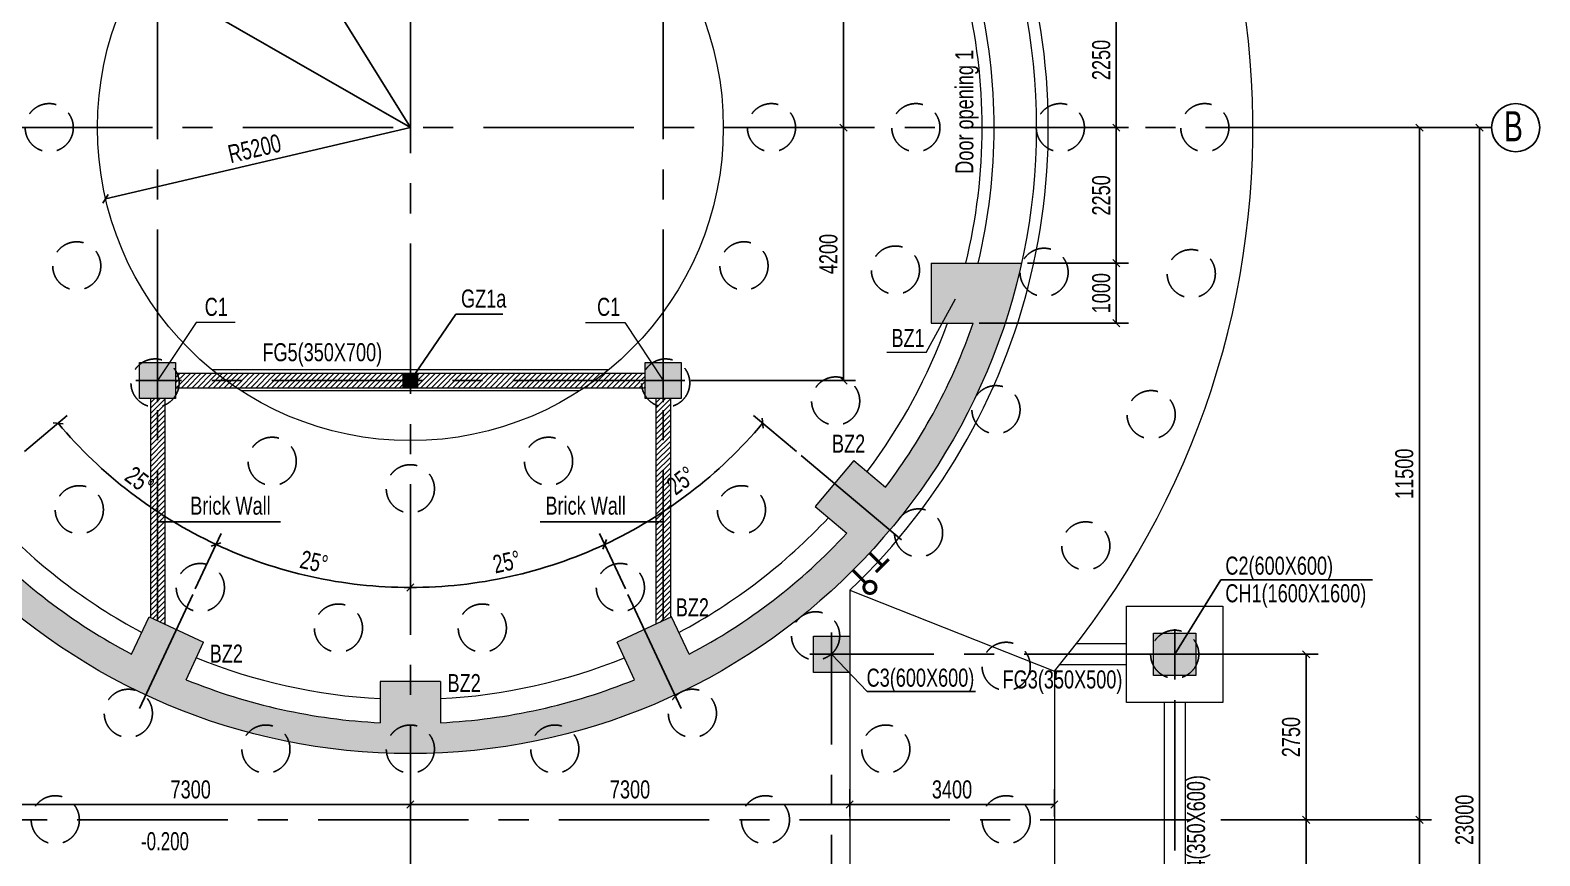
# Model space of a CAD drawing. Extents: x -84745 to 85, y -317996 to 13282.
# Drawn here: x -67554 to -42471, y -14379 to -662 of the extents above; entities that cross this region are included whole.
import ezdxf
from ezdxf.enums import TextEntityAlignment as Align

# ---------------------------------------------------------------- set-up
doc = ezdxf.new("R2010")
doc.units = 0
doc.header["$LTSCALE"] = 2000
doc.header["$MEASUREMENT"] = 0
doc.linetypes.add('CENTER', pattern=[2, 1.25, -0.25, 0.25, -0.25])
doc.linetypes.add('HIDDEN', pattern=[0.375, 0.25, -0.125])
doc.layers.get('0').update_dxf_attribs({"linetype": 'CONTINUOUS'})
doc.layers.get('DEFPOINTS').update_dxf_attribs({"linetype": 'CONTINUOUS'})
for name, color, linetype in [('S_01', 3, 'CONTINUOUS'), ('S_02_AXIS', 151, 'CENTER'), ('S_03_HIDD', 4, 'HIDDEN'), ('S_04', 2, 'CONTINUOUS'), ('S_05_DIMS', 7, 'CONTINUOUS'), ('S_06', 1, 'CONTINUOUS'), ('S_07_LSHOW', 6, 'CONTINUOUS'), ('S_08_HATCH', 9, 'CONTINUOUS')]:
    doc.layers.add(name, color=color, linetype=linetype)
doc.layers.add('S_01_OUTL', color=3, linetype='CONTINUOUS', lineweight=0)
doc.layers.add('S_04_TEXT', color=2, linetype='CONTINUOUS', lineweight=0)
doc.styles.add('FS', font='kstxt.shx', dxfattribs={"width": 0.75, "bigfont": 'kshz.shx'})
doc.styles.add('KS', font='kstxt.shx', dxfattribs={"width": 0.75, "bigfont": 'kshz.shx'})
doc.dimstyles.new('KSDIM1', dxfattribs={"dimtxt": 300, "dimasz": 120, "dimexe": 200, "dimexo": 100, "dimgap": 100, "dimtad": 1, "dimdec": 0, "dimzin": 14, "dimdsep": 46, "dimtxsty": 'KS', "dimblk1": 'OBLIQUE', "dimblk2": 'OBLIQUE', "dimsah": 1, "dimcen": -900, "dimclrd": 7, "dimclre": 7, "dimclrt": 2, "dimazin": 3, "dimtfac": 1, "dimtdec": 0, "dimtix": 1, "dimtmove": 2, "dimatfit": 2, "dimfxl": 1, "dimtolj": 1, "dimtzin": 14, "dimlwd": -3, "dimarcsym": 0})
pattern_1 = [(45, (2373.254, 0), (-44.194174, 44.194174), [])]

# ---------------------------------------------------------------- blocks, each defined once
blk = doc.blocks.new('_OBLIQUE')
at = {"color": 1}
blk.add_line((-0.5, -0.5), (0.5, 0.5), dxfattribs=at)
blk = doc.blocks.new('*D77')
at = {"layer": 'DEFPOINTS', "color": 0, "transparency": 16777216}
for p in [(-46592, -2281), (-43471, -2281), (-46592, -25281)]:
    blk.add_point(p, dxfattribs=at)
at = {"layer": 'S_05_DIMS', "color": 7, "lineweight": -2, "transparency": 16777216}
for p, q in [((-46492, -2281), (-43271, -2281)), ((-46492, -25281), (-43271, -25281))]:
    blk.add_line(p, q, dxfattribs=at)
at = {"layer": 'S_05_DIMS', "color": 7, "lineweight": -3, "transparency": 16777216}
blk.add_line((-43471, -25281), (-43471, -2281), dxfattribs=at)
at = {"layer": 'S_05_DIMS', "color": 7, "linetype": 'ByBlock', "lineweight": -3, "transparency": 16777216, "xscale": 120, "yscale": 120, "zscale": 120}
for p, rotation in [((-43471, -2281), 90), ((-43471, -25281), 270)]:
    blk.add_blockref('_OBLIQUE', p, dxfattribs=dict(at, rotation=rotation))
at = {"layer": 'S_05_DIMS', "color": 2, "transparency": 16777216, "insert": (-43721, -13781), "char_height": 300, "attachment_point": 5, "rotation": 90, "style": 'KS'}
blk.add_mtext('\\A1;23000', dxfattribs=at)
blk = doc.blocks.new('*D81')
at = {"layer": 'DEFPOINTS', "color": 0, "transparency": 16777216}
for p in [(-47368, -13781), (-46352, -13781), (-48537, -16531)]:
    blk.add_point(p, dxfattribs=at)
at = {"layer": 'S_05_DIMS', "color": 7, "lineweight": -2, "transparency": 16777216}
for p, q in [((-47268, -13781), (-46152, -13781)), ((-48437, -16531), (-46152, -16531))]:
    blk.add_line(p, q, dxfattribs=at)
at = {"layer": 'S_05_DIMS', "color": 7, "lineweight": -3, "transparency": 16777216}
blk.add_line((-46352, -16531), (-46352, -13781), dxfattribs=at)
at = {"layer": 'S_05_DIMS', "color": 7, "linetype": 'ByBlock', "lineweight": -3, "transparency": 16777216, "xscale": 120, "yscale": 120, "zscale": 120}
for p, rotation in [((-46352, -13781), 90), ((-46352, -16531), 270)]:
    blk.add_blockref('_OBLIQUE', p, dxfattribs=dict(at, rotation=rotation))
at = {"layer": 'S_05_DIMS', "color": 2, "transparency": 16777216, "insert": (-46602, -15156), "char_height": 300, "attachment_point": 5, "rotation": 90, "style": 'KS'}
blk.add_mtext('\\A1;2750', dxfattribs=at)
blk = doc.blocks.new('*D82')
at = {"layer": 'DEFPOINTS', "color": 0, "transparency": 16777216}
for p in [(-48537, -11031), (-46352, -11031), (-47368, -13781)]:
    blk.add_point(p, dxfattribs=at)
at = {"layer": 'S_05_DIMS', "color": 7, "lineweight": -2, "transparency": 16777216}
for p, q in [((-48437, -11031), (-46152, -11031)), ((-47268, -13781), (-46152, -13781))]:
    blk.add_line(p, q, dxfattribs=at)
at = {"layer": 'S_05_DIMS', "color": 7, "lineweight": -3, "transparency": 16777216}
blk.add_line((-46352, -13781), (-46352, -11031), dxfattribs=at)
at = {"layer": 'S_05_DIMS', "color": 7, "linetype": 'ByBlock', "lineweight": -3, "transparency": 16777216, "xscale": 120, "yscale": 120, "zscale": 120}
for p, rotation in [((-46352, -11031), 90), ((-46352, -13781), 270)]:
    blk.add_blockref('_OBLIQUE', p, dxfattribs=dict(at, rotation=rotation))
at = {"layer": 'S_05_DIMS', "color": 2, "transparency": 16777216, "insert": (-46602, -12406), "char_height": 300, "attachment_point": 5, "rotation": 90, "style": 'KS'}
blk.add_mtext('\\A1;2750', dxfattribs=at)
blk = doc.blocks.new('*D84')
at = {"layer": 'DEFPOINTS', "color": 0, "transparency": 16777216}
for p in [(-44778, -13781), (-44471, -13781), (-44778, -25281)]:
    blk.add_point(p, dxfattribs=at)
at = {"layer": 'S_05_DIMS', "color": 7, "lineweight": -2, "transparency": 16777216}
for p, q in [((-44678, -13781), (-44271, -13781)), ((-44678, -25281), (-44271, -25281))]:
    blk.add_line(p, q, dxfattribs=at)
at = {"layer": 'S_05_DIMS', "color": 7, "lineweight": -3, "transparency": 16777216}
blk.add_line((-44471, -25281), (-44471, -13781), dxfattribs=at)
at = {"layer": 'S_05_DIMS', "color": 7, "linetype": 'ByBlock', "lineweight": -3, "transparency": 16777216, "xscale": 120, "yscale": 120, "zscale": 120}
for p, rotation in [((-44471, -13781), 90), ((-44471, -25281), 270)]:
    blk.add_blockref('_OBLIQUE', p, dxfattribs=dict(at, rotation=rotation))
at = {"layer": 'S_05_DIMS', "color": 2, "transparency": 16777216, "insert": (-44721, -19531), "char_height": 300, "attachment_point": 5, "rotation": 90, "style": 'KS'}
blk.add_mtext('\\A1;11500', dxfattribs=at)
blk = doc.blocks.new('*D85')
at = {"layer": 'DEFPOINTS', "color": 0, "transparency": 16777216}
for p in [(-44778, -2281), (-44471, -2281), (-44778, -13781)]:
    blk.add_point(p, dxfattribs=at)
at = {"layer": 'S_05_DIMS', "color": 7, "lineweight": -2, "transparency": 16777216}
for p, q in [((-44678, -2281), (-44271, -2281)), ((-44678, -13781), (-44271, -13781))]:
    blk.add_line(p, q, dxfattribs=at)
at = {"layer": 'S_05_DIMS', "color": 7, "lineweight": -3, "transparency": 16777216}
blk.add_line((-44471, -13781), (-44471, -2281), dxfattribs=at)
at = {"layer": 'S_05_DIMS', "color": 7, "linetype": 'ByBlock', "lineweight": -3, "transparency": 16777216, "xscale": 120, "yscale": 120, "zscale": 120}
for p, rotation in [((-44471, -2281), 90), ((-44471, -13781), 270)]:
    blk.add_blockref('_OBLIQUE', p, dxfattribs=dict(at, rotation=rotation))
at = {"layer": 'S_05_DIMS', "color": 2, "transparency": 16777216, "insert": (-44721, -8031), "char_height": 300, "attachment_point": 5, "rotation": 90, "style": 'KS'}
blk.add_mtext('\\A1;11500', dxfattribs=at)
blk = doc.blocks.new('jxZ_W600XH600')
at = {"layer": 'S_07_LSHOW'}
blk.add_hatch(color=256, dxfattribs=at).paths.add_polyline_path([(-294, 294), (294, 294), (294, -294), (-294, -294)])
at = {"layer": 'S_01_OUTL'}
blk.add_lwpolyline([(-300, 300), (300, 300), (300, -300), (-300, -300), (-300, 300)], dxfattribs=at)
at = {"layer": 'S_02_AXIS'}
for p, q in [((0, 360), (0, -360)), ((360, 0), (-360, 0))]:
    blk.add_line(p, q, dxfattribs=at)
blk = doc.blocks.new('*D88')
at = {"layer": 'DEFPOINTS', "color": 0, "transparency": 16777216}
for p in [(-54497, -2281), (-54040, -2281), (-56677, -6481)]:
    blk.add_point(p, dxfattribs=at)
at = {"layer": 'S_05_DIMS', "color": 7, "lineweight": -2, "transparency": 16777216}
for p, q in [((-54397, -2281), (-53840, -2281)), ((-56577, -6481), (-53840, -6481))]:
    blk.add_line(p, q, dxfattribs=at)
at = {"layer": 'S_05_DIMS', "color": 7, "lineweight": -3, "transparency": 16777216}
blk.add_line((-54040, -6481), (-54040, -2281), dxfattribs=at)
at = {"layer": 'S_05_DIMS', "color": 7, "linetype": 'ByBlock', "lineweight": -3, "transparency": 16777216, "xscale": 120, "yscale": 120, "zscale": 120}
for p, rotation in [((-54040, -2281), 90), ((-54040, -6481), 270)]:
    blk.add_blockref('_OBLIQUE', p, dxfattribs=dict(at, rotation=rotation))
at = {"layer": 'S_05_DIMS', "color": 2, "transparency": 16777216, "insert": (-54290, -4381), "char_height": 300, "attachment_point": 5, "rotation": 90, "style": 'KS'}
blk.add_mtext('\\A1;4200', dxfattribs=at)
blk = doc.blocks.new('*D89')
at = {"layer": 'DEFPOINTS', "color": 0, "transparency": 16777216}
for p in [(-56677, 1919), (-54040, 1919), (-54497, -2281)]:
    blk.add_point(p, dxfattribs=at)
at = {"layer": 'S_05_DIMS', "color": 7, "lineweight": -2, "transparency": 16777216}
for p, q in [((-56577, 1919), (-53840, 1919)), ((-54397, -2281), (-53840, -2281))]:
    blk.add_line(p, q, dxfattribs=at)
at = {"layer": 'S_05_DIMS', "color": 7, "lineweight": -3, "transparency": 16777216}
blk.add_line((-54040, -2281), (-54040, 1919), dxfattribs=at)
at = {"layer": 'S_05_DIMS', "color": 7, "linetype": 'ByBlock', "lineweight": -3, "transparency": 16777216, "xscale": 120, "yscale": 120, "zscale": 120}
for p, rotation in [((-54040, 1919), 90), ((-54040, -2281), 270)]:
    blk.add_blockref('_OBLIQUE', p, dxfattribs=dict(at, rotation=rotation))
at = {"layer": 'S_05_DIMS', "color": 2, "transparency": 16777216, "insert": (-54290, -181), "char_height": 300, "attachment_point": 5, "rotation": 90, "style": 'KS'}
blk.add_mtext('\\A1;4200', dxfattribs=at)
blk = doc.blocks.new('*D92')
at = {"layer": 'DEFPOINTS', "color": 0, "transparency": 16777216}
for p in [(-51083, -31), (-49762, -2281), (-49507, -2281)]:
    blk.add_point(p, dxfattribs=at)
at = {"layer": 'S_05_DIMS', "color": 7, "lineweight": -2, "transparency": 16777216}
for p, q in [((-50983, -31), (-49307, -31)), ((-49662, -2281), (-49307, -2281))]:
    blk.add_line(p, q, dxfattribs=at)
at = {"layer": 'S_05_DIMS', "color": 7, "lineweight": -3, "transparency": 16777216}
blk.add_line((-49507, -31), (-49507, -2281), dxfattribs=at)
at = {"layer": 'S_05_DIMS', "color": 7, "linetype": 'ByBlock', "lineweight": -3, "transparency": 16777216, "xscale": 120, "yscale": 120, "zscale": 120}
for p, rotation in [((-49507, -31), 90), ((-49507, -2281), 270)]:
    blk.add_blockref('_OBLIQUE', p, dxfattribs=dict(at, rotation=rotation))
at = {"layer": 'S_05_DIMS', "color": 2, "transparency": 16777216, "insert": (-49757, -1156), "char_height": 300, "attachment_point": 5, "rotation": 90, "style": 'KS'}
blk.add_mtext('\\A1;2250', dxfattribs=at)
blk = doc.blocks.new('*D93')
at = {"layer": 'DEFPOINTS', "color": 0, "transparency": 16777216}
for p in [(-49762, -2281), (-51083, -4531), (-49507, -4531)]:
    blk.add_point(p, dxfattribs=at)
at = {"layer": 'S_05_DIMS', "color": 7, "lineweight": -2, "transparency": 16777216}
for p, q in [((-49662, -2281), (-49307, -2281)), ((-50983, -4531), (-49307, -4531))]:
    blk.add_line(p, q, dxfattribs=at)
at = {"layer": 'S_05_DIMS', "color": 7, "lineweight": -3, "transparency": 16777216}
blk.add_line((-49507, -2281), (-49507, -4531), dxfattribs=at)
at = {"layer": 'S_05_DIMS', "color": 7, "linetype": 'ByBlock', "lineweight": -3, "transparency": 16777216, "xscale": 120, "yscale": 120, "zscale": 120}
for p, rotation in [((-49507, -2281), 90), ((-49507, -4531), 270)]:
    blk.add_blockref('_OBLIQUE', p, dxfattribs=dict(at, rotation=rotation))
at = {"layer": 'S_05_DIMS', "color": 2, "transparency": 16777216, "insert": (-49757, -3406), "char_height": 300, "attachment_point": 5, "rotation": 90, "style": 'KS'}
blk.add_mtext('\\A1;2250', dxfattribs=at)
blk = doc.blocks.new('*D94')
at = {"layer": 'DEFPOINTS', "color": 0, "transparency": 16777216}
for p in [(-67728, -7727), (-66316, -7989), (-69395, -9127), (-64853, -10035), (-65738, -11933)]:
    blk.add_point(p, dxfattribs=at)
at = {"layer": 'S_05_DIMS', "color": 7, "lineweight": -2, "transparency": 16777216}
for p, q in [((-67651, -7663), (-66937, -7064)), ((-64810, -9944), (-64382, -9024))]:
    blk.add_line(p, q, dxfattribs=at)
at = {"layer": 'S_05_DIMS', "color": 7, "lineweight": -3, "transparency": 16777216}
blk.add_arc((-61237, -2281), 7640, 220, 245, dxfattribs=at)
at = {"layer": 'S_05_DIMS', "color": 7, "linetype": 'ByBlock', "lineweight": -3, "transparency": 16777216, "xscale": 120, "yscale": 120, "zscale": 120}
for p, rotation in [((-67090, -7192), 129.9999999997309), ((-64466, -9206), 334.9999999996675)]:
    blk.add_blockref('_OBLIQUE', p, dxfattribs=dict(at, rotation=rotation))
at = {"layer": 'S_05_DIMS', "color": 2, "transparency": 16777216, "insert": (-65736, -8144), "char_height": 300, "attachment_point": 5, "rotation": 322.5, "style": 'KS'}
blk.add_mtext('\\A1;25%%d', dxfattribs=at)
blk = doc.blocks.new('*D95')
at = {"layer": 'DEFPOINTS', "color": 0, "transparency": 16777216}
for p in [(-63428, -9600), (-64853, -10035), (-61237, -10754), (-65738, -11933), (-61237, -14354)]:
    blk.add_point(p, dxfattribs=at)
at = {"layer": 'S_05_DIMS', "color": 7, "lineweight": -2, "transparency": 16777216}
for p, q in [((-64810, -9944), (-64382, -9024)), ((-61237, -10654), (-61237, -9721))]:
    blk.add_line(p, q, dxfattribs=at)
at = {"layer": 'S_05_DIMS', "color": 7, "lineweight": -3, "transparency": 16777216}
blk.add_arc((-61237, -2281), 7640, 245, 270, dxfattribs=at)
at = {"layer": 'S_05_DIMS', "color": 7, "linetype": 'ByBlock', "lineweight": -3, "transparency": 16777216, "xscale": 120, "yscale": 120, "zscale": 120}
for p, rotation in [((-64466, -9206), 154.9999999996665), ((-61237, -9921), 359.9999999996028)]:
    blk.add_blockref('_OBLIQUE', p, dxfattribs=dict(at, rotation=rotation))
at = {"layer": 'S_05_DIMS', "color": 2, "transparency": 16777216, "insert": (-62837, -9496), "char_height": 300, "attachment_point": 5, "rotation": 347.5, "style": 'KS'}
blk.add_mtext('\\A1;25%%d', dxfattribs=at)
blk = doc.blocks.new('*D96')
at = {"layer": 'DEFPOINTS', "color": 0, "transparency": 16777216}
for p in [(-54746, -7727), (-57039, -8665), (-53079, -9127), (-57621, -10035), (-56736, -11933)]:
    blk.add_point(p, dxfattribs=at)
at = {"layer": 'S_05_DIMS', "color": 7, "lineweight": -2, "transparency": 16777216}
for p, q in [((-54823, -7663), (-55537, -7064)), ((-57664, -9944), (-58093, -9024))]:
    blk.add_line(p, q, dxfattribs=at)
at = {"layer": 'S_05_DIMS', "color": 7, "lineweight": -3, "transparency": 16777216}
blk.add_arc((-61237, -2281), 7640, 295, 320, dxfattribs=at)
at = {"layer": 'S_05_DIMS', "color": 7, "linetype": 'ByBlock', "lineweight": -3, "transparency": 16777216, "xscale": 120, "yscale": 120, "zscale": 120}
for p, rotation in [((-55384, -7192), 50.00000000956855), ((-58008, -9206), 204.9999999936394)]:
    blk.add_blockref('_OBLIQUE', p, dxfattribs=dict(at, rotation=rotation))
at = {"layer": 'S_05_DIMS', "color": 2, "transparency": 16777216, "insert": (-56738, -8144), "char_height": 300, "attachment_point": 5, "rotation": 37.5, "style": 'KS'}
blk.add_mtext('\\A1;25%%d', dxfattribs=at)
blk = doc.blocks.new('*D97')
at = {"layer": 'DEFPOINTS', "color": 0, "transparency": 16777216}
for p in [(-60130, -9841), (-57621, -10035), (-61237, -10754), (-56736, -11933), (-61237, -14354)]:
    blk.add_point(p, dxfattribs=at)
at = {"layer": 'S_05_DIMS', "color": 7, "lineweight": -2, "transparency": 16777216}
for p, q in [((-57664, -9944), (-58093, -9024)), ((-61237, -10654), (-61237, -9721))]:
    blk.add_line(p, q, dxfattribs=at)
at = {"layer": 'S_05_DIMS', "color": 7, "lineweight": -3, "transparency": 16777216}
blk.add_arc((-61237, -2281), 7640, 270, 295, dxfattribs=at)
at = {"layer": 'S_05_DIMS', "color": 7, "linetype": 'ByBlock', "lineweight": -3, "transparency": 16777216, "xscale": 120, "yscale": 120, "zscale": 120}
for p, rotation in [((-58008, -9206), 24.99999999363977), ((-61237, -9921), 179.9999999954222)]:
    blk.add_blockref('_OBLIQUE', p, dxfattribs=dict(at, rotation=rotation))
at = {"layer": 'S_05_DIMS', "color": 2, "transparency": 16777216, "insert": (-59637, -9496), "char_height": 300, "attachment_point": 5, "rotation": 12.5, "style": 'KS'}
blk.add_mtext('\\A1;25%%d', dxfattribs=at)
blk = doc.blocks.new('*D105')
at = {"layer": 'DEFPOINTS', "color": 0, "transparency": 16777216}
for p in [(-51083, -4531), (-51886, -5531), (-49507, -5531)]:
    blk.add_point(p, dxfattribs=at)
at = {"layer": 'S_05_DIMS', "color": 7, "lineweight": -2, "transparency": 16777216}
for p, q in [((-50983, -4531), (-49307, -4531)), ((-51786, -5531), (-49307, -5531))]:
    blk.add_line(p, q, dxfattribs=at)
at = {"layer": 'S_05_DIMS', "color": 7, "lineweight": -3, "transparency": 16777216}
blk.add_line((-49507, -4531), (-49507, -5531), dxfattribs=at)
at = {"layer": 'S_05_DIMS', "color": 7, "linetype": 'ByBlock', "lineweight": -3, "transparency": 16777216, "xscale": 120, "yscale": 120, "zscale": 120}
for p, rotation in [((-49507, -4531), 90), ((-49507, -5531), 270)]:
    blk.add_blockref('_OBLIQUE', p, dxfattribs=dict(at, rotation=rotation))
at = {"layer": 'S_05_DIMS', "color": 2, "transparency": 16777216, "insert": (-49757, -5031), "char_height": 300, "attachment_point": 5, "rotation": 90, "style": 'KS'}
blk.add_mtext('\\A1;1000', dxfattribs=at)
blk = doc.blocks.new('*D117')
at = {"layer": 'DEFPOINTS', "color": 0, "transparency": 16777216}
for p in [(-61237, -13208), (-56631, -15402), (-58676, -16728), (-61237, -16808), (-57621, -17527)]:
    blk.add_point(p, dxfattribs=at)
at = {"layer": 'S_05_DIMS', "color": 7, "lineweight": -3, "transparency": 16777216}
blk.add_arc((-61237, -25281), 8929, 65, 90, dxfattribs=at)
at = {"layer": 'S_05_DIMS', "color": 7, "linetype": 'ByBlock', "lineweight": -3, "transparency": 16777216, "xscale": 120, "yscale": 120, "zscale": 120}
for p, rotation in [((-61237, -16352), 179.9999999996033), ((-57464, -17189), 334.9999999996676)]:
    blk.add_blockref('_OBLIQUE', p, dxfattribs=dict(at, rotation=rotation))
at = {"layer": 'S_05_DIMS', "color": 2, "transparency": 16777216, "insert": (-59250, -16320), "char_height": 300, "attachment_point": 5, "rotation": 347.5, "style": 'KS'}
blk.add_mtext('\\A1;25%%d', dxfattribs=at)
blk = doc.blocks.new('*D119')
at = {"layer": 'DEFPOINTS', "color": 0, "transparency": 16777216}
for p in [(-61237, -13208), (-65844, -15402), (-62531, -16447), (-61237, -16808), (-64853, -17527)]:
    blk.add_point(p, dxfattribs=at)
at = {"layer": 'S_05_DIMS', "color": 7, "lineweight": -3, "transparency": 16777216}
blk.add_arc((-61237, -25281), 8929, 90, 115, dxfattribs=at)
at = {"layer": 'S_05_DIMS', "color": 7, "linetype": 'ByBlock', "lineweight": -3, "transparency": 16777216, "xscale": 120, "yscale": 120, "zscale": 120}
for p, rotation in [((-61237, -16352), 3.967172731232882e-10), ((-65010, -17189), 205.0000000003326)]:
    blk.add_blockref('_OBLIQUE', p, dxfattribs=dict(at, rotation=rotation))
at = {"layer": 'S_05_DIMS', "color": 2, "transparency": 16777216, "insert": (-63224, -16320), "char_height": 300, "attachment_point": 5, "rotation": 12.5, "style": 'KS'}
blk.add_mtext('\\A1;25%%d', dxfattribs=at)
blk = doc.blocks.new('*D124')
at = {"layer": 'DEFPOINTS', "color": 0, "transparency": 16777216}
for p in [(-70255, 2900), (-61237, -2281)]:
    blk.add_point(p, dxfattribs=at)
at = {"layer": 'S_05_DIMS', "color": 7, "lineweight": -3, "transparency": 16777216}
blk.add_line((-61237, -2281), (-70255, 2900), dxfattribs=at)
at = {"layer": 'S_05_DIMS', "color": 7, "linetype": 'ByBlock', "lineweight": -3, "transparency": 16777216, "xscale": 120, "yscale": 120, "zscale": 120, "rotation": 150.1200263337986}
blk.add_blockref('_OBLIQUE', (-70255, 2900), dxfattribs=at)
at = {"layer": 'S_05_DIMS', "color": 2, "transparency": 16777216, "insert": (-65621, 526), "char_height": 300, "attachment_point": 5, "rotation": 330.12, "style": 'KS'}
blk.add_mtext('\\A1;R10400', dxfattribs=at)
blk = doc.blocks.new('*D125')
at = {"layer": 'DEFPOINTS', "color": 0, "transparency": 16777216}
for p in [(-61237, -2281), (-66301, -3462)]:
    blk.add_point(p, dxfattribs=at)
at = {"layer": 'S_05_DIMS', "color": 7, "lineweight": -3, "transparency": 16777216}
blk.add_line((-61237, -2281), (-66301, -3462), dxfattribs=at)
at = {"layer": 'S_05_DIMS', "color": 7, "linetype": 'ByBlock', "lineweight": -3, "transparency": 16777216, "xscale": 120, "yscale": 120, "zscale": 120, "rotation": 193.1307914309725}
blk.add_blockref('_OBLIQUE', (-66301, -3462), dxfattribs=at)
at = {"layer": 'S_05_DIMS', "color": 2, "transparency": 16777216, "insert": (-63826, -2628), "char_height": 300, "attachment_point": 5, "rotation": 13.1308, "style": 'KS'}
blk.add_mtext('\\A1;R5200', dxfattribs=at)
blk = doc.blocks.new('*D126')
at = {"layer": 'DEFPOINTS', "color": 0, "transparency": 16777216}
for p in [(-68605, 9623), (-61237, -2281)]:
    blk.add_point(p, dxfattribs=at)
at = {"layer": 'S_05_DIMS', "color": 7, "lineweight": -3, "transparency": 16777216}
blk.add_line((-61237, -2281), (-68605, 9623), dxfattribs=at)
at = {"layer": 'S_05_DIMS', "color": 7, "linetype": 'ByBlock', "lineweight": -3, "transparency": 16777216, "xscale": 120, "yscale": 120, "zscale": 120, "rotation": 121.7566481055303}
blk.add_blockref('_OBLIQUE', (-68605, 9623), dxfattribs=at)
at = {"layer": 'S_05_DIMS', "color": 2, "transparency": 16777216, "insert": (-64709, 3803), "char_height": 300, "attachment_point": 5, "rotation": 301.7566, "style": 'KS'}
blk.add_mtext('\\A1;R14000', dxfattribs=at)
blk = doc.blocks.new('*D132')
at = {"layer": 'DEFPOINTS', "color": 0, "transparency": 16777216}
for p in [(-68537, -12988), (-61237, -13208), (-61237, -13528)]:
    blk.add_point(p, dxfattribs=at)
at = {"layer": 'S_05_DIMS', "color": 7, "lineweight": -2, "transparency": 16777216}
for p, q in [((-68537, -13088), (-68537, -13728)), ((-61237, -13308), (-61237, -13728))]:
    blk.add_line(p, q, dxfattribs=at)
at = {"layer": 'S_05_DIMS', "color": 7, "lineweight": -3, "transparency": 16777216}
blk.add_line((-68537, -13528), (-61237, -13528), dxfattribs=at)
at = {"layer": 'S_05_DIMS', "color": 7, "linetype": 'ByBlock', "lineweight": -3, "transparency": 16777216, "xscale": 120, "yscale": 120, "zscale": 120, "rotation": 180}
blk.add_blockref('_OBLIQUE', (-68537, -13528), dxfattribs=at)
at = {"layer": 'S_05_DIMS', "color": 7, "linetype": 'ByBlock', "lineweight": -3, "transparency": 16777216, "xscale": 120, "yscale": 120, "zscale": 120}
blk.add_blockref('_OBLIQUE', (-61237, -13528), dxfattribs=at)
at = {"layer": 'S_05_DIMS', "color": 2, "transparency": 16777216, "insert": (-64887, -13278), "char_height": 300, "attachment_point": 5, "style": 'KS'}
blk.add_mtext('\\A1;7300', dxfattribs=at)
blk = doc.blocks.new('*D133')
at = {"layer": 'DEFPOINTS', "color": 0, "transparency": 16777216}
for p in [(-61237, -13208), (-53937, -13172), (-53937, -13528)]:
    blk.add_point(p, dxfattribs=at)
at = {"layer": 'S_05_DIMS', "color": 7, "lineweight": -2, "transparency": 16777216}
for p, q in [((-53937, -13272), (-53937, -13728)), ((-61237, -13308), (-61237, -13728))]:
    blk.add_line(p, q, dxfattribs=at)
at = {"layer": 'S_05_DIMS', "color": 7, "lineweight": -3, "transparency": 16777216}
blk.add_line((-61237, -13528), (-53937, -13528), dxfattribs=at)
at = {"layer": 'S_05_DIMS', "color": 7, "linetype": 'ByBlock', "lineweight": -3, "transparency": 16777216, "xscale": 120, "yscale": 120, "zscale": 120, "rotation": 180}
blk.add_blockref('_OBLIQUE', (-61237, -13528), dxfattribs=at)
at = {"layer": 'S_05_DIMS', "color": 7, "linetype": 'ByBlock', "lineweight": -3, "transparency": 16777216, "xscale": 120, "yscale": 120, "zscale": 120}
blk.add_blockref('_OBLIQUE', (-53937, -13528), dxfattribs=at)
at = {"layer": 'S_05_DIMS', "color": 2, "transparency": 16777216, "insert": (-57587, -13278), "char_height": 300, "attachment_point": 5, "style": 'KS'}
blk.add_mtext('\\A1;7300', dxfattribs=at)
blk = doc.blocks.new('*D134')
at = {"layer": 'DEFPOINTS', "color": 0, "transparency": 16777216}
for p in [(-53937, -13172), (-50537, -13172), (-50537, -13528)]:
    blk.add_point(p, dxfattribs=at)
at = {"layer": 'S_05_DIMS', "color": 7, "lineweight": -2, "transparency": 16777216}
for p, q in [((-53937, -13272), (-53937, -13728)), ((-50537, -13272), (-50537, -13728))]:
    blk.add_line(p, q, dxfattribs=at)
at = {"layer": 'S_05_DIMS', "color": 7, "lineweight": -3, "transparency": 16777216}
blk.add_line((-53937, -13528), (-50537, -13528), dxfattribs=at)
at = {"layer": 'S_05_DIMS', "color": 7, "linetype": 'ByBlock', "lineweight": -3, "transparency": 16777216, "xscale": 120, "yscale": 120, "zscale": 120, "rotation": 180}
blk.add_blockref('_OBLIQUE', (-53937, -13528), dxfattribs=at)
at = {"layer": 'S_05_DIMS', "color": 7, "linetype": 'ByBlock', "lineweight": -3, "transparency": 16777216, "xscale": 120, "yscale": 120, "zscale": 120}
blk.add_blockref('_OBLIQUE', (-50537, -13528), dxfattribs=at)
at = {"layer": 'S_05_DIMS', "color": 2, "transparency": 16777216, "insert": (-52237, -13278), "char_height": 300, "attachment_point": 5, "style": 'KS'}
blk.add_mtext('\\A1;3400', dxfattribs=at)
blk = doc.blocks.new('jxZ_W240XH240')
at = {"layer": 'S_07_LSHOW'}
blk.add_hatch(color=256, dxfattribs=at).paths.add_polyline_path([(-117.6, 117.6), (117.6, 117.6), (117.6, -117.6), (-117.6, -117.6)])
at = {"layer": 'S_01_OUTL'}
blk.add_lwpolyline([(-120, 120), (120, 120), (120, -120), (-120, -120), (-120, 120)], dxfattribs=at)
at = {"layer": 'S_02_AXIS'}
for p, q in [((144, 0), (-144, 0)), ((0, 144), (0, -144))]:
    blk.add_line(p, q, dxfattribs=at)

msp = doc.modelspace()

# ---------------------------------------------------------------- hatches: boundary and pattern name
at = {"layer": 'S_08_HATCH'}
h = msp.add_hatch(color=6, dxfattribs=at)
h.dxf.hatch_style = 1
h.paths.add_polyline_path([(-70672.495, -4531.001), (-69890.75, -4531.001), (-69890.75, -5531.001), (-70376.394, -5531.001), (-70588.393, -5531.001, 0.078440306), (-69132.612, -8253.455), (-68979.203, -8124.73), (-68606.059, -7811.625), (-67963.271, -8577.669), (-68336.415, -8890.774), (-68489.824, -9019.499, 0.084016658), (-65868.792, -11030.688), (-65784.158, -10849.19), (-65578.298, -10407.723), (-64671.99, -10830.342), (-64877.85, -11271.809), (-64962.484, -11453.307, 0.084016658), (-61737.056, -12168.367), (-61737.056, -11968.106), (-61737.056, -11481.001), (-60737.056, -11481.001), (-60737.056, -11968.106), (-60737.056, -12168.367, 0.084016658), (-57511.629, -11453.307), (-57596.263, -11271.809), (-57802.122, -10830.342), (-56895.814, -10407.723), (-56689.955, -10849.19), (-56605.321, -11030.688, 0.084016658), (-53984.289, -9019.499), (-54137.697, -8890.774), (-54510.841, -8577.669), (-53868.054, -7811.625), (-53494.91, -8124.73), (-53341.501, -8253.455, 0.078440306), (-51885.72, -5531.001), (-52097.718, -5531.001), (-52583.362, -5531.001), (-52583.362, -4531.001), (-51801.618, -4531.001), (-51083.362, -4531.001, -0.80266355), (-71390.75, -4531.001)])
h = msp.add_hatch(dxfattribs=at)
h.set_pattern_fill('ANSI31', color=6, scale=500)
h.set_pattern_definition(pattern_1)
h.paths.add_polyline_path([(-64131.465, -6601.001, -0.019605691), (-64460.967, -6361.001), (-65137.056, -6361.001), (-65137.056, -6601.001)])
h.paths.add_polyline_path([(-58013.146, -6361.001), (-64460.967, -6361.001, 0.019605691), (-64131.465, -6601.001), (-58342.648, -6601.001, 0.019605691)])
h.paths.add_polyline_path([(-58013.146, -6361.001, -0.019605691), (-58342.648, -6601.001), (-57337.056, -6601.001), (-57337.056, -6361.001)])
h = msp.add_hatch(dxfattribs=at)
h.set_pattern_fill('ANSI31', color=6, scale=500)
h.set_pattern_definition(pattern_1)
h.paths.add_polyline_path([(-65557.056, -10417.629), (-65317.056, -10529.542), (-65317.056, -6781.001), (-65557.056, -6781.001)])
h.paths.add_polyline_path([(-65759.328, -7748.265), (-65347.577, -8064.212), (-65712.834, -8540.224), (-66124.585, -8224.277)], flags=9)
h = msp.add_hatch(dxfattribs=at)
h.set_pattern_fill('ANSI31', color=6, scale=500)
h.set_pattern_definition(pattern_1)
h.paths.add_polyline_path([(-57157.056, -10529.542), (-56917.056, -10417.629), (-56917.056, -6781.001), (-57157.056, -6781.001)])
h.paths.add_polyline_path([(-57126.535, -8064.212), (-56714.785, -7748.265), (-56349.528, -8224.277), (-56761.278, -8540.224)], flags=9)

# ---------------------------------------------------------------- linework, layer by layer
for p, q in [((-60481.883, -5379.857), (-61237.056, -6481.001)), ((-60481.883, -5379.857), (-59701.217, -5379.857)), ((-65438.56, -8830.051), (-63394.506, -8830.051)), ((-57035.553, -8830.051), (-59079.606, -8830.051))]:
    msp.add_line(p, q)
at = {"layer": 'S_01'}
msp.add_circle((-42870.624, -2281.001), 400, dxfattribs=at)
at = {"layer": 'S_01_OUTL'}
for p, q in [((-52583.362, -4531.001), (-51083.362, -4531.001)), ((-52583.362, -4531.001), (-52583.362, -5531.001)), ((-52583.362, -5531.001), (-51885.72, -5531.001)), ((-57944.736, -6306.001), (-64529.377, -6306.001)), ((-58426.474, -6656.001), (-64047.639, -6656.001)), ((-53868.054, -7811.625), (-54510.841, -8577.669)), ((-53868.054, -7811.625), (-53341.501, -8253.455)), ((-54510.841, -8577.669), (-53984.289, -9019.499)), ((-53937.056, -9966.702), (-53937.056, -17595.3)), ((-53937.056, -9966.702), (-50537.056, -11309.29)), ((-65868.792, -11030.688), (-65578.298, -10407.723)), ((-65578.298, -10407.723), (-64671.99, -10830.342)), ((-56895.814, -10407.723), (-57802.122, -10830.342)), ((-56605.321, -11030.688), (-56895.814, -10407.723)), ((-64962.484, -11453.307), (-64671.99, -10830.342)), ((-57511.629, -11453.307), (-57802.122, -10830.342)), ((-49337.056, -10856.001), (-50170.468, -10856.001)), ((-49337.056, -11206.001), (-50450.751, -11206.001)), ((-61737.056, -11481.001), (-61737.056, -12168.367)), ((-60737.056, -11481.001), (-61737.056, -11481.001)), ((-60737.056, -11481.001), (-60737.056, -12168.367)), ((-50537.056, -11309.29), (-50537.056, -16252.712)), ((-48712.056, -11831.001), (-48712.056, -15731.001)), ((-48362.056, -11831.001), (-48362.056, -15731.001))]:
    msp.add_line(p, q, dxfattribs=at)
msp.add_lwpolyline([(-49337.056, -10231.001), (-47737.056, -10231.001), (-47737.056, -11831.001), (-49337.056, -11831.001)], close=True, dxfattribs=at)
for radius in [10400, 5200]:
    msp.add_circle((-61237.056, -2281.001), radius, dxfattribs=at)
for radius, start, end in [(14000, 319.8434878, 220.1565122), (10600, 313.5256504, 226.4743496), (9500, 346.2997665, 13.7002335), (9700, 346.5875802, 13.4124198), (9500, 323.0169613, 339.9948099), (9900, 322.8949579, 340.8354167), (9500, 223.0169613, 241.9830387), (9500, 298.0169613, 316.9830387), (9900, 222.8949579, 242.1050421), (9900, 297.8949579, 317.1050421), (9500, 248.0169613, 266.9830387), (9500, 273.0169613, 291.9830387), (9900, 247.8949579, 267.1050421), (9900, 272.8949579, 292.1050421)]:
    msp.add_arc((-61237.056, -2281.001), radius, start, end, dxfattribs=at)
at = {"layer": 'S_02_AXIS'}
for p, q in [((-61237.056, -42705.851), (-61237.056, 11160.289)), ((-65437.056, -10473.586), (-65437.056, 1918.999)), ((-57037.056, -10473.586), (-57037.056, 1918.999)), ((-45523.484, -2281.001), (-76950.628, -2281.001)), ((-57037.056, -6481.001), (-65437.056, -6481.001)), ((-54746.389, -7727.317), (-53078.683, -9126.689)), ((-64852.633, -10034.63), (-65737.941, -11933.179)), ((-57621.48, -10034.63), (-56736.172, -11933.179)), ((-54237.056, -16531.001), (-54237.056, -11031.001)), ((-48537.056, -11031.001), (-54237.056, -11031.001)), ((-48537.056, -42293.36), (-48537.056, -11031.001)), ((-44270.74, -13781.001), (-75170.111, -13781.001))]:
    msp.add_line(p, q, dxfattribs=at)
at = {"layer": 'S_03_HIDD'}
for centre in [(-67237.056, -2281.001), (-55237.056, -2281.001), (-52837.056, -2281.001), (-50437.056, -2281.001), (-48037.056, -2281.001), (-66780.334, -4577.101), (-55693.779, -4577.101), (-53177.315, -4647.554), (-50707.835, -4684.227), (-48261.811, -4706.495), (-65479.697, -6523.642), (-56994.416, -6523.642), (-54170.527, -6822.384), (-51506.593, -6966.945), (-48928.423, -7049.391), (-63533.157, -7824.278), (-58940.956, -7824.278), (-61237.056, -8281.001), (-66737.886, -8629.297), (-55736.226, -8629.297), (-52793.276, -9014.691), (-50014.19, -9229.905), (-64726.542, -9921.91), (-57747.57, -9921.91), (-62432.501, -10595.501), (-60041.612, -10595.501), (-54503.366, -10724.781), (-48537.056, -11031.001), (-51337.056, -11231.001), (-65923.001, -12011.465), (-56551.112, -12011.465), (-63637.056, -12606.001), (-61237.056, -12606.001), (-58837.056, -12606.001), (-53337.056, -12606.001), (-67137.056, -13781.001), (-55337.056, -13781.001), (-51337.056, -13781.001)]:
    msp.add_circle(centre, 400, dxfattribs=at)
at = {"layer": 'S_04'}
for p, q in [((-48537.056, -11031.001), (-47769.666, -9793.115)), ((-47769.666, -9793.115), (-45249.142, -9793.115)), ((-53646.062, -11648.241), (-54237.056, -11031.001)), ((-53646.062, -11648.241), (-51847.154, -11648.241))]:
    msp.add_line(p, q, dxfattribs=at)
at = {"layer": 'S_04_TEXT'}
for p, q in [((-52667.011, -6017.337), (-52179.661, -5125.23)), ((-64798.748, -5517.687), (-65437.056, -6481.001)), ((-64146.525, -5517.687), (-64798.748, -5517.687)), ((-58327.588, -5517.687), (-57675.364, -5517.687)), ((-57675.364, -5517.687), (-57037.056, -6481.001)), ((-52667.011, -6017.337), (-53319.234, -6017.337)), ((-65137.056, -6361.001), (-57337.056, -6361.001)), ((-65137.056, -6601.001), (-57337.056, -6601.001)), ((-65557.056, -6781.001), (-65557.056, -10417.629)), ((-65317.056, -6781.001), (-65317.056, -10529.542)), ((-57157.056, -6781.001), (-57157.056, -10529.542)), ((-56917.056, -6781.001), (-56917.056, -10417.629))]:
    msp.add_line(p, q, dxfattribs=at)
at = {"layer": 'S_06', "const_width": 50.4}
for points in [[(-53605.744, -9346.627), (-53393.895, -9558.477)], [(-53287.97, -9452.552), (-53499.82, -9664.402)], [(-53883.146, -9634.911), (-53671.296, -9846.761)]]:
    msp.add_lwpolyline(points, dxfattribs=at)
msp.add_lwpolyline([(-53529.449, -9847.925, -1), (-53672.471, -9990.006, -1)], format="xyb", close=True, dxfattribs=at)

# ---------------------------------------------------------------- block references
for name, p in [('jxZ_W600XH600', (-65437.056, -6481.001)), ('jxZ_W600XH600', (-57037.056, -6481.001)), ('jxZ_W240XH240', (-61237.056, -6481.001)), ('jxZ_W600XH600', (-54237.056, -11031.001))]:
    msp.add_blockref(name, p)
at = {"xscale": 1.166666666666667, "yscale": 1.166666666666667, "zscale": 1.166666666666667}
msp.add_blockref('jxZ_W600XH600', (-48537.056, -11031.001), dxfattribs=at)

# ---------------------------------------------------------------- texts
at = {"layer": 'S_04', "style": 'KS', "width": 0.75}
for s, p in [('C2(600X600)', (-47695.274, -9707.874)), ('CH1(1600X1600)', (-47695.274, -10166.906)), ('C3(600X600)', (-53656.339, -11569.203))]:
    msp.add_text(s, height=300, dxfattribs=at).set_placement(p)
at = {"layer": 'S_04_TEXT', "style": 'FS', "width": 0.75}
for s, p in [('Door opening 1', (-51882.808, -3046.606)), ('FG4(350X600)', (-48033.217, -15027.64))]:
    msp.add_text(s, height=300, rotation=90, dxfattribs=at).set_placement(p)
at = {"layer": 'S_04_TEXT', "style": 'KS', "width": 0.7}
msp.add_text('B', height=500, dxfattribs=at).set_placement((-42908.149, -2257.031), align=Align.MIDDLE_CENTER)
at = {"layer": 'S_04_TEXT'}
for s, style, width, p in [('GZ1a', 'FS', 0.75, (-60395.335, -5270.254)), ('C1', 'FS', 0.75, (-64654.437, -5408.085)), ('C1', 'FS', 0.75, (-58134.675, -5408.085)), ('BZ1', 'FS', 0.75, (-53243.737, -5925.258)), ('FG5(350X700)', 'FS', 0.75, (-63695.261, -6161.648)), ('BZ2', 'FS', 0.75, (-54231.476, -7681.106)), ('Brick Wall', 'FS', 0.75, (-64894.914, -8711.105)), ('Brick Wall', 'FS', 0.75, (-58992.199, -8711.105)), ('BZ2', 'FS', 0.75, (-56827.561, -10400.707)), ('BZ2', 'FS', 0.75, (-64571.053, -11169.647)), ('FG3(350X500)', 'FS', 0.75, (-51396.284, -11598.552)), ('BZ2', 'FS', 0.75, (-60619.411, -11659.198)), ('-0.200', 'KS', 0.7, (-65712.358, -14285.963))]:
    msp.add_text(s, height=300, dxfattribs=dict(at, style=style, width=width)).set_placement(p)

# ---------------------------------------------------------------- dimensions: what is measured, and where the dimension line sits
at = {"layer": 'S_05_DIMS'}
for mpoint, picture, middle in [((-68605.433, 9623.075), '*D126', (-64708.672, 3802.615)), ((-70254.594, 2900.12), '*D124', (-65621.279, 526.327)), ((-66301.097, -3462.309), '*D125', (-63825.87, -2628.192))]:
    dim = msp.add_radius_dim(center=(-61237.056, -2281.001), mpoint=mpoint, dimstyle='KSDIM1', override={"dimzin": 8}, dxfattribs=at)
    dim.commit()
    dim.dimension.update_dxf_attribs({"geometry": picture, "text_midpoint": middle})
for base, p1, p2, picture, middle in [((-54039.836, 1918.999), (-54497.181, -2281.001), (-56677.056, 1918.999), '*D89', (-54289.836, -181.001)), ((-49507.489, -2281.001), (-51083.362, -31.001), (-49761.57, -2281.001), '*D92', (-49757.489, -1156.001)), ((-54039.836, -2281.001), (-56677.056, -6481.001), (-54497.181, -2281.001), '*D88', (-54289.836, -4381.001)), ((-49507.489, -4531.001), (-49761.57, -2281.001), (-51083.362, -4531.001), '*D93', (-49757.489, -3406.001)), ((-43470.624, -2281.001), (-46592.009, -25281.001), (-46592.009, -2281.001), '*D77', (-43720.624, -13781.001)), ((-44470.74, -2281.001), (-44777.547, -13781.001), (-44777.547, -2281.001), '*D85', (-44720.74, -8031.001)), ((-49507.489, -5531.001), (-51083.362, -4531.001), (-51885.72, -5531.001), '*D105', (-49757.489, -5031.001)), ((-46352.058, -11031.001), (-47368.379, -13781.001), (-48537.056, -11031.001), '*D82', (-46602.058, -12406.001)), ((-46352.058, -13781.001), (-48537.056, -16531.001), (-47368.379, -13781.001), '*D81', (-46602.058, -15156.001)), ((-44470.74, -13781.001), (-44777.547, -25281.001), (-44777.547, -13781.001), '*D84', (-44720.74, -19531.001))]:
    dim = msp.add_linear_dim(base=base, p1=p1, p2=p2, angle=90, dimstyle='KSDIM1', override={"dimzin": 8}, dxfattribs=at)
    dim.commit()
    dim.dimension.update_dxf_attribs({"geometry": picture, "text_midpoint": middle})
for base, line1, line2, picture, middle in [((-66316.4, -7988.613), ((-64852.633, -10034.63), (-65737.941, -11933.179)), ((-67727.723, -7727.317), (-69395.43, -9126.689)), '*D94', (-65736.081, -8144.244)), ((-57038.557, -8664.509), ((-57621.48, -10034.63), (-56736.172, -11933.179)), ((-54746.389, -7727.317), (-53078.683, -9126.689)), '*D96', (-56738.032, -8144.244)), ((-63428.364, -9600.478), ((-64852.633, -10034.63), (-65737.941, -11933.179)), ((-61237.056, -10753.965), (-61237.056, -14353.965)), '*D95', (-62836.644, -9496.274)), ((-60129.711, -9840.787), ((-57621.48, -10034.63), (-56736.172, -11933.179)), ((-61237.056, -10753.965), (-61237.056, -14353.965)), '*D97', (-59637.469, -9496.274)), ((-62531.094, -16446.678), ((-64852.633, -17527.371), (-65843.595, -15402.246)), ((-61237.056, -16808.037), (-61237.056, -13208.037)), '*D119', (-63223.668, -16319.976)), ((-58676.307, -16727.501), ((-57621.48, -17527.371), (-56630.517, -15402.246)), ((-61237.056, -16808.037), (-61237.056, -13208.037)), '*D117', (-59250.445, -16319.976))]:
    dim = msp.add_angular_dim_2l(base=base, line1=line1, line2=line2, dimstyle='KSDIM1', override={"dimzin": 8}, dxfattribs=at)
    dim.commit()
    dim.dimension.update_dxf_attribs({"geometry": picture, "text_midpoint": middle})
for base, p1, p2, picture, middle in [((-61237.056, -13528.029), (-68537.056, -12988.108), (-61237.056, -13208.037), '*D132', (-64887.056, -13278.029)), ((-53937.056, -13528.029), (-61237.056, -13208.037), (-53937.056, -13172.316), '*D133', (-57587.056, -13278.029)), ((-50537.056, -13528.029), (-53937.056, -13172.316), (-50537.056, -13172.316), '*D134', (-52237.056, -13278.029))]:
    dim = msp.add_linear_dim(base=base, p1=p1, p2=p2, dimstyle='KSDIM1', override={"dimzin": 8}, dxfattribs=at)
    dim.commit()
    dim.dimension.update_dxf_attribs({"geometry": picture, "text_midpoint": middle})

doc.saveas('drawing.dxf')
